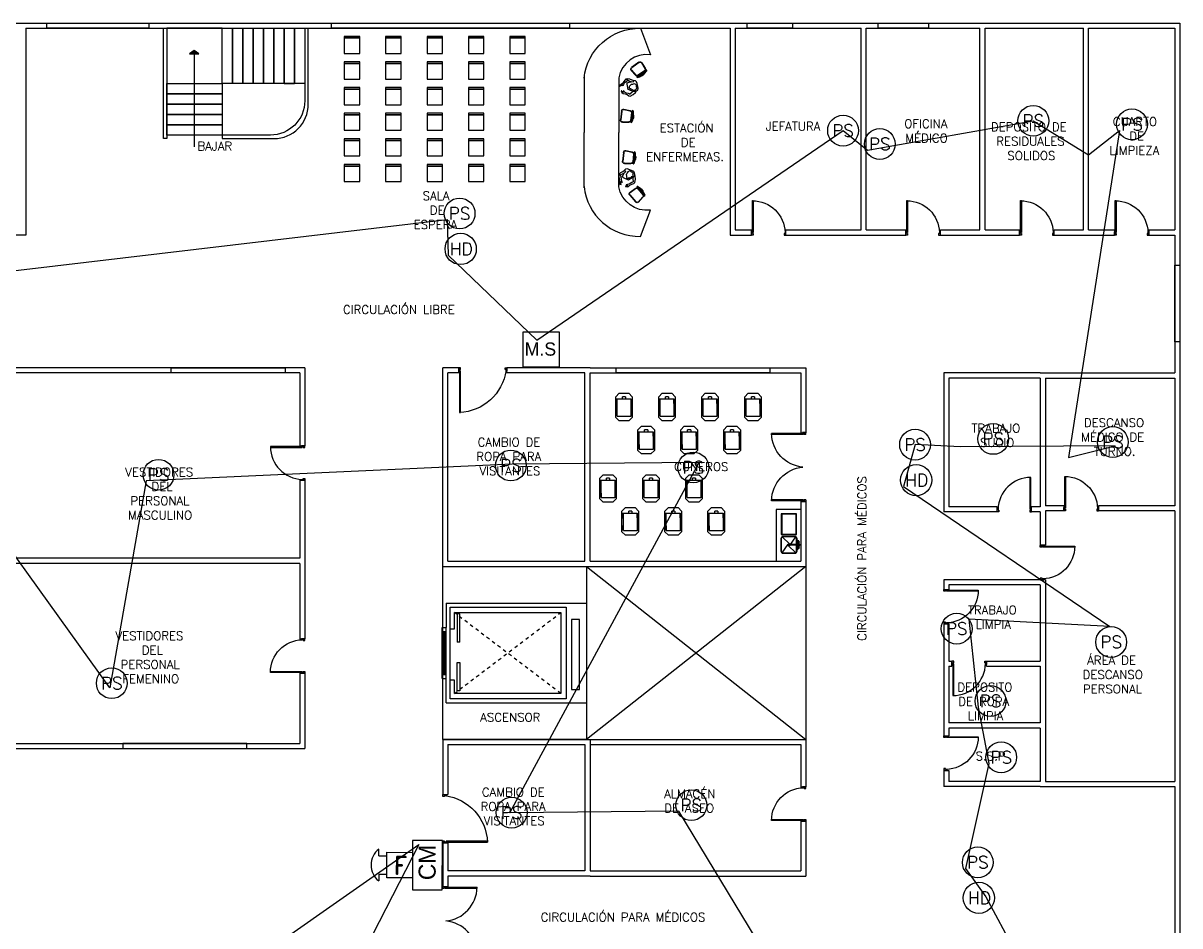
# Model space of a CAD drawing. Header units: metres. Extents: x -39 to 21688, y -24 to 9022.
# Drawn here: x 344.03 to 377.59, y 30.26 to 56.45 of the extents above; entities that cross this region are included whole.
import ezdxf
from ezdxf.enums import TextEntityAlignment as Align

# ---------------------------------------------------------------- set-up
doc = ezdxf.new("R2010")
doc.units = ezdxf.units.M
doc.header["$MEASUREMENT"] = 0
doc.linetypes.add('HIDDEN', pattern=[0.375, 0.25, -0.125])
for name, color, linetype in [('ALMACEN', 10, 'Continuous'), ('AN-TEXTO', 3, 'Continuous'), ('AR-ASCENSOR', 4, 'Continuous'), ('AR-ESCALERAS', 1, 'Continuous'), ('AR-MOBILIRIO', 1, 'Continuous'), ('AR-MUROS', 6, 'Continuous'), ('AR-PUERTAS', 2, 'Continuous'), ('AR-VENTANAS', 2, 'Continuous'), ('MOBILIARIO', 42, 'Continuous')]:
    doc.layers.add(name, color=color, linetype=linetype)
doc.styles.add('ELEC', font='comic.ttf', dxfattribs={"height": 50})
doc.styles.add('REGULAR-2.5', font='romans.shx', dxfattribs={"height": 2.5})
doc.styles.add('ROMAND', font='romand', dxfattribs={"height": 0.5})
doc.styles.add('ROMANS', font='romans.shx', dxfattribs={"width": 0.75})

# ---------------------------------------------------------------- blocks, each defined once
blk = doc.blocks.new('AR-ESCALERAS 1 PISO')
at = {"layer": 'AR-ESCALERAS'}
blk.add_lwpolyline([(-2.25, 0.8), (-3.85, 0.8), (-3.85, -0.8), (-2.25, -0.8), (-2.25, 0.8)], dxfattribs=at)
for points in [[(-2.25, 0.8), (-1.95, 0.8), (-1.95, -0.8), (-2.25, -0.8)], [(-1.95, 0.8), (-1.65, 0.8), (-1.65, -0.8), (-1.95, -0.8)], [(-1.65, 0.8), (-1.35, 0.8), (-1.35, -0.8), (-1.65, -0.8)], [(-1.35, 0.8), (-1.05, 0.8), (-1.05, -0.8), (-1.35, -0.8)], [(-1.05, 0.8), (-0.75, 0.8), (-0.75, -0.8), (-1.05, -0.8)], [(-0.75, 0.8), (-0.45, 0.8), (-0.45, -0.8), (-0.75, -0.8)], [(-0.45, 0.8), (-0.15, 0.8), (-0.15, -0.8), (-0.45, -0.8)], [(-0.15, 0.8), (0.15, 0.8), (0.15, -0.8), (-0.15, -0.8)], [(-2.25, -0.8), (-2.25, -1.1), (-3.85, -1.1), (-3.85, -0.8)], [(-0.15, -0.8), (-0.45, -0.8), (-0.45, -0.8), (-0.15, -0.8)], [(-2.25, -1.1), (-2.25, -1.4), (-3.85, -1.4), (-3.85, -1.1)], [(-2.25, -1.4), (-2.25, -1.7), (-3.85, -1.7), (-3.85, -1.4)], [(-2.25, -1.7), (-2.25, -2), (-3.85, -2), (-3.85, -1.7)], [(-2.25, -2), (-2.25, -2.3), (-3.85, -2.3), (-3.85, -2)]]:
    blk.add_lwpolyline(points, close=True, dxfattribs=at)
blk = doc.blocks.new('AR-ASCENSOR 1')
at = {"layer": 'AR-ASCENSOR'}
for p, q in [((8.5, 3.7), (-1.9, 3.7)), ((8.5, 3.7), (8.5, 1.9)), ((-0.8, 2.7), (-1.4, 2.7)), ((-1.4, 2.7), (-1.4, -2.5)), ((-0.8, -2.5), (-0.8, 2.7)), ((-0.4, -3.4), (-0.4, 3.4)), ((-0.4, 3.4), (8.2, 3.4)), ((0, 3), (7.9, 3)), ((0, -3), (0, 3)), ((7.5, 0.7), (7.5, 2.8)), ((7.5, 2.8), (7.7, 2.8)), ((7.7, 2.8), (7.7, 0.7)), ((7.9, 3), (7.9, 2)), ((8.2, 3.4), (8.2, -3.4)), ((7.9, 2), (8.2, 2)), ((8.8, 1.9), (8.5, 1.9)), ((8.5, 1.9), (8.5, -1.9)), ((8.8, 1.9), (8.8, -1.9)), ((8.8, 1.6), (8.5, 1.6)), ((8.6, 1.6), (8.6, -1.6)), ((8.7, 1.6), (8.7, -1.6)), ((7.7, 0.7), (7.5, 0.7)), ((7.5, -0.8), (7.5, -2.9)), ((7.5, -0.8), (7.7, -0.8)), ((7.7, -2.9), (7.7, -0.8)), ((8.8, -1.6), (8.5, -1.6)), ((-1.4, -2.5), (-0.8, -2.5)), ((8.2, -1.8), (7.9, -1.8)), ((7.9, -1.8), (7.9, -3)), ((8.8, -1.9), (8.5, -1.9)), ((8.5, -3.7), (8.5, -1.9)), ((8.2, -3.4), (-0.4, -3.4)), ((7.9, -3), (0, -3)), ((7.5, -2.9), (7.7, -2.9)), ((8.5, -3.7), (-1.9, -3.7))]:
    blk.add_line(p, q, dxfattribs=at)
blk.add_lwpolyline([(-1.9, -3.7), (-1.9, 3.7)], dxfattribs=at)
at = {"layer": 'AR-ASCENSOR', "linetype": 'HIDDEN'}
for points in [[(0, 3), (7.9, -3)], [(7.9, 3), (0, -3)]]:
    blk.add_lwpolyline(points, dxfattribs=at)
blk = doc.blocks.new('AR-ESTACION DE ENFERMERAS')
at = {"layer": 'AR-MOBILIRIO'}
for p, q in [((-1.792, 3.363), (-1.792, 1.567)), ((-0.584, 2.259), (-0.616, 1.969)), ((-0.575, 2.257), (-0.606, 1.968)), ((-0.508, 2.307), (-0.304, 2.266)), ((-0.506, 2.317), (-0.302, 2.276)), ((-0.551, 1.905), (-0.343, 1.905)), ((-0.551, 1.895), (-0.343, 1.895)), ((-0.258, 2.205), (-0.286, 1.956)), ((-0.248, 2.203), (-0.276, 1.955)), ((-0.234, 2.041), (-0.266, 2.044)), ((-0.235, 2.036), (-0.266, 2.039)), ((-0.253, 2.118), (-0.262, 2.039)), ((-0.229, 2.075), (-0.262, 2.079)), ((-0.226, 2.115), (-0.258, 2.119)), ((-0.226, 2.11), (-0.258, 2.114)), ((-0.248, 2.118), (-0.257, 2.038)), ((-0.243, 2.117), (-0.252, 2.038)), ((-0.238, 2.117), (-0.247, 2.037)), ((-0.233, 2.116), (-0.242, 2.037)), ((-0.228, 2.116), (-0.237, 2.036)), ((-1.792, -0.23), (-1.792, 1.566)), ((-0.517, 0.919), (-0.549, 0.63)), ((-0.507, 0.918), (-0.539, 0.629)), ((-0.44, 0.968), (-0.236, 0.927)), ((-0.438, 0.977), (-0.235, 0.937)), ((-0.191, 0.865), (-0.218, 0.616)), ((-0.181, 0.864), (-0.208, 0.615)), ((-0.185, 0.779), (-0.194, 0.7)), ((-0.158, 0.771), (-0.191, 0.775)), ((-0.158, 0.776), (-0.19, 0.78)), ((-0.18, 0.779), (-0.189, 0.699)), ((-0.175, 0.778), (-0.184, 0.698)), ((-0.17, 0.777), (-0.179, 0.698)), ((-0.165, 0.777), (-0.174, 0.697)), ((-0.16, 0.776), (-0.169, 0.697)), ((-0.483, 0.566), (-0.275, 0.566)), ((-0.483, 0.556), (-0.275, 0.556)), ((-0.167, 0.697), (-0.199, 0.7)), ((-0.166, 0.702), (-0.198, 0.705)), ((-0.161, 0.736), (-0.194, 0.74)), ((-0.307, -0.367), (-0.138, -0.245)), ((-0.301, -0.375), (-0.132, -0.254)), ((-0.056, -0.262), (0.108, -0.451)), ((-0.048, -0.255), (0.115, -0.445)), ((0.032, -0.299), (0.007, -0.32)), ((0.035, -0.302), (0.011, -0.323)), ((0.011, -0.316), (0.063, -0.377)), ((0.015, -0.313), (0.067, -0.374)), ((0.019, -0.31), (0.071, -0.37)), ((0.022, -0.307), (0.075, -0.367)), ((0.026, -0.303), (0.078, -0.364)), ((0.03, -0.3), (0.082, -0.361)), ((0.059, -0.328), (0.034, -0.35)), ((0.081, -0.355), (0.056, -0.376)), ((0.084, -0.359), (0.06, -0.38)), ((-0.317, -0.464), (-0.126, -0.684)), ((-0.31, -0.458), (-0.119, -0.678)), ((-0.035, -0.68), (0.106, -0.527)), ((-0.028, -0.687), (0.113, -0.534))]:
    blk.add_line(p, q, dxfattribs=at)
at = {"layer": 'AR-MOBILIRIO', "linetype": 'ByBlock'}
for p, q in [((-0.453, 0.374), (-0.499, 0.332)), ((-0.39, 0.387), (-0.453, 0.374)), ((-0.34, 0.369), (-0.39, 0.387)), ((-0.672, 0.172), (-0.662, 0.218)), ((-0.652, 0.09), (-0.672, 0.172)), ((-0.662, 0.218), (-0.609, 0.269)), ((-0.632, 0.021), (-0.652, 0.09)), ((-0.642, 0.191), (-0.61, 0.17)), ((-0.637, -0.018), (-0.632, 0.021)), ((-0.612, 0.191), (-0.63, 0.185)), ((-0.559, 0.213), (-0.612, 0.191)), ((-0.61, 0.17), (-0.602, 0.118)), ((-0.609, 0.269), (-0.539, 0.304)), ((-0.602, 0.118), (-0.598, 0.08)), ((-0.598, 0.08), (-0.597, 0.04)), ((-0.597, 0.04), (-0.581, -0.004)), ((-0.494, 0.247), (-0.559, 0.213)), ((-0.546, 0.126), (-0.532, 0.191)), ((-0.515, 0.095), (-0.546, 0.126)), ((-0.539, 0.304), (-0.499, 0.332)), ((-0.532, 0.191), (-0.499, 0.25)), ((-0.361, 0.023), (-0.515, 0.095)), ((-0.499, 0.332), (-0.467, 0.322)), ((-0.454, 0.293), (-0.494, 0.247)), ((-0.467, 0.322), (-0.454, 0.293)), ((-0.405, 0.23), (-0.431, 0.203)), ((-0.431, 0.203), (-0.422, 0.15)), ((-0.422, 0.15), (-0.424, 0.105)), ((-0.424, 0.105), (-0.393, 0.085)), ((-0.399, 0.259), (-0.405, 0.23)), ((-0.378, 0.293), (-0.399, 0.259)), ((-0.393, 0.085), (-0.372, 0.064)), ((-0.336, 0.314), (-0.378, 0.293)), ((-0.315, 0.048), (-0.361, 0.023)), ((-0.345, 0.093), (-0.332, 0.111)), ((-0.342, 0.066), (-0.345, 0.093)), ((-0.261, 0.333), (-0.34, 0.369)), ((-0.308, 0.319), (-0.336, 0.314)), ((-0.332, 0.111), (-0.305, 0.09)), ((-0.218, 0.103), (-0.315, 0.048)), ((-0.279, 0.296), (-0.308, 0.319)), ((-0.305, 0.09), (-0.279, 0.108)), ((-0.259, 0.282), (-0.279, 0.296)), ((-0.279, 0.108), (-0.274, 0.131)), ((-0.274, 0.131), (-0.246, 0.132)), ((-0.186, 0.298), (-0.261, 0.333)), ((-0.232, 0.285), (-0.259, 0.282)), ((-0.246, 0.132), (-0.245, 0.15)), ((-0.245, 0.15), (-0.215, 0.138)), ((-0.224, 0.256), (-0.232, 0.285)), ((-0.21, 0.253), (-0.224, 0.256)), ((-0.221, 0.189), (-0.204, 0.206)), ((-0.202, 0.173), (-0.221, 0.189)), ((-0.215, 0.138), (-0.202, 0.173)), ((-0.177, 0.16), (-0.215, 0.104)), ((-0.215, 0.104), (-0.212, 0.039)), ((-0.212, 0.039), (-0.204, -0.009)), ((-0.204, 0.206), (-0.21, 0.253)), ((-0.159, 0.255), (-0.186, 0.298)), ((-0.14, 0.157), (-0.177, 0.16)), ((-0.156, 0.209), (-0.159, 0.255)), ((-0.138, 0.158), (-0.156, 0.209)), ((-0.151, -0.059), (-0.134, 0.052)), ((-0.134, 0.052), (-0.14, 0.157)), ((-0.641, -0.082), (-0.637, -0.018)), ((-0.61, -0.141), (-0.641, -0.082)), ((-0.605, -0.034), (-0.614, -0.07)), ((-0.614, -0.07), (-0.609, -0.106)), ((-0.605, -0.119), (-0.61, -0.141)), ((-0.609, -0.106), (-0.605, -0.119)), ((-0.591, -0.033), (-0.605, -0.034)), ((-0.571, -0.055), (-0.591, -0.033)), ((-0.581, -0.004), (-0.565, -0.044)), ((-0.565, -0.044), (-0.571, -0.055)), ((-0.44, -0.172), (-0.457, -0.176)), ((-0.457, -0.176), (-0.457, -0.186)), ((-0.457, -0.186), (-0.403, -0.199)), ((-0.397, -0.174), (-0.44, -0.172)), ((-0.386, -0.119), (-0.427, -0.13)), ((-0.427, -0.13), (-0.426, -0.136)), ((-0.426, -0.136), (-0.387, -0.146)), ((-0.403, -0.199), (-0.354, -0.185)), ((-0.38, -0.153), (-0.397, -0.174)), ((-0.387, -0.146), (-0.38, -0.153)), ((-0.347, -0.113), (-0.386, -0.119)), ((-0.354, -0.185), (-0.308, -0.141)), ((-0.297, -0.089), (-0.347, -0.113)), ((-0.308, -0.141), (-0.247, -0.104)), ((-0.252, -0.053), (-0.297, -0.089)), ((-0.208, -0.033), (-0.252, -0.053)), ((-0.247, -0.104), (-0.185, -0.084)), ((-0.2, -0.03), (-0.208, -0.033)), ((-0.204, -0.009), (-0.2, -0.03)), ((-0.185, -0.084), (-0.151, -0.059))]:
    blk.add_line(p, q, dxfattribs=at)
at = {"layer": 'AR-MOBILIRIO'}
for points in [[(-1.792, 3.317, -0.388962), (0.028, 4.934), (0.354, 4.08, 0.39649), (-0.672, 3.332), (-0.671, 1.567)], [(-1.792, -0.184, 0.388962), (0.028, -1.801), (0.354, -0.947, -0.39649), (-0.672, -0.199), (-0.671, 1.566)]]:
    blk.add_lwpolyline(points, format="xyb", dxfattribs=at)
at = {"layer": 'AR-MOBILIRIO', "linetype": 'ByBlock'}
for points in [[(-0.626, 3.064), (-0.648, 3.054), (-0.619, 3.115), (-0.566, 3.15), (-0.531, 3.17), (-0.488, 3.228), (-0.436, 3.294), (-0.393, 3.313), (-0.32, 3.302), (-0.25, 3.267), (-0.204, 3.253), (-0.142, 3.242)], [(-0.204, 3.253), (-0.192, 3.221), (-0.208, 3.193), (-0.268, 3.197), (-0.335, 3.228), (-0.385, 3.257), (-0.4, 3.268), (-0.402, 3.281), (-0.399, 3.243), (-0.436, 3.205), (-0.464, 3.179), (-0.496, 3.154), (-0.521, 3.115), (-0.543, 3.078), (-0.556, 3.076), (-0.55, 3.105), (-0.559, 3.115), (-0.593, 3.101), (-0.619, 3.075), (-0.626, 3.064)], [(-0.216, 2.89), (-0.318, 2.934), (-0.366, 2.956), (-0.401, 3.122), (-0.396, 3.165), (-0.336, 3.194), (-0.269, 3.202)], [(-0.32, 2.966), (-0.301, 2.985), (-0.278, 2.986), (-0.279, 2.951), (-0.248, 2.942), (-0.227, 2.951), (-0.21, 2.93), (-0.194, 2.94), (-0.187, 2.909), (-0.15, 2.92), (-0.149, 2.945), (-0.126, 2.942), (-0.092, 2.975), (-0.098, 2.987), (-0.079, 3.012), (-0.098, 3.031), (-0.099, 3.056), (-0.098, 3.093), (-0.119, 3.112), (-0.162, 3.133), (-0.201, 3.129), (-0.228, 3.116), (-0.265, 3.121), (-0.302, 3.081), (-0.339, 3.055), (-0.336, 3.019), (-0.34, 2.99)], [(-0.124, 2.86), (-0.094, 2.906), (-0.059, 2.935), (-0.041, 2.983), (-0.058, 3.064), (-0.078, 3.148), (-0.094, 3.199), (-0.142, 3.242)], [(-0.582, 2.911), (-0.591, 2.906), (-0.568, 2.855), (-0.527, 2.824), (-0.464, 2.815), (-0.398, 2.789), (-0.345, 2.751), (-0.304, 2.739), (-0.205, 2.793), (-0.126, 2.861), (-0.145, 2.892), (-0.214, 2.889)], [(-0.214, 2.889), (-0.263, 2.847), (-0.297, 2.812), (-0.311, 2.796), (-0.318, 2.8), (-0.36, 2.823), (-0.417, 2.837), (-0.466, 2.862), (-0.494, 2.89), (-0.527, 2.916), (-0.532, 2.911), (-0.516, 2.874), (-0.518, 2.864), (-0.545, 2.865), (-0.569, 2.9), (-0.582, 2.911)]]:
    blk.add_lwpolyline(points, dxfattribs=at)
at = {"layer": 'AR-MOBILIRIO'}
for centre, radius, start, end in [((-0.871, 2.148), 0.646, 336.7176, 10.5405), ((-0.206, 2.055), 0.0305, 272.5051, 304.8395), ((-0.202, 2.089), 0.0305, 42.2784, 74.6625), ((-0.804, 0.809), 0.646, 336.7176, 10.5405), ((-0.134, 0.75), 0.0305, 42.2784, 74.6625), ((-0.138, 0.716), 0.0305, 272.5051, 304.8395), ((-0.431, -0.75), 0.646, 23.8876, 57.7104), ((0.067, -0.299), 0.0305, 89.4483, 121.8325), ((0.089, -0.325), 0.0305, 319.675, 352.0095)]:
    blk.add_arc(centre, radius, start, end, dxfattribs=at)
at = {"layer": 'AR-MOBILIRIO', "extrusion": (0, 0, -1)}
for centre, major_axis, start_param, end_param in [((-0.518, 2.251), (0.0369, 0.0554), 4.232936, 5.879449), ((-0.518, 2.251), (0.0313, 0.0471), 4.232936, 5.879449), ((-0.314, 2.211), (0.0313, 0.0471), 5.879449, 7.375986), ((-0.314, 2.211), (0.0369, 0.0554), 5.879449, 7.375986), ((-0.55, 1.962), (0.0369, 0.0554), 2.568445, 4.232936), ((-0.55, 1.962), (0.0313, 0.0471), 2.568445, 4.232936), ((-0.342, 1.962), (0.0313, 0.0471), 1.092801, 2.568445), ((-0.342, 1.962), (0.0369, 0.0554), 1.092801, 2.568445), ((-0.451, 0.912), (0.0369, 0.0554), 4.232936, 5.879449), ((-0.451, 0.912), (0.0313, 0.0471), 4.232936, 5.879449), ((-0.247, 0.871), (0.0313, 0.0471), 5.879449, 7.375986), ((-0.247, 0.871), (0.0369, 0.0554), 5.879449, 7.375986), ((-0.482, 0.623), (0.0369, 0.0554), 2.568445, 4.232936), ((-0.482, 0.623), (0.0313, 0.0471), 2.568445, 4.232936), ((-0.274, 0.622), (0.0313, 0.0471), 1.092801, 2.568445), ((-0.274, 0.622), (0.0369, 0.0554), 1.092801, 2.568445), ((-0.267, -0.421), (-0.0156, 0.0647), 4.232936, 5.879449), ((-0.099, -0.299), (-0.0156, 0.0647), 5.879449, 7.375986), ((-0.099, -0.299), (-0.0132, 0.055), 5.879449, 7.375986), ((-0.267, -0.421), (-0.0132, 0.055), 4.232936, 5.879449), ((-0.076, -0.641), (-0.0156, 0.0647), 2.568445, 4.232936), ((-0.076, -0.641), (-0.0132, 0.055), 2.568445, 4.232936), ((0.065, -0.488), (-0.0132, 0.055), 1.092801, 2.568445), ((0.065, -0.488), (-0.0156, 0.0647), 1.092801, 2.568445)]:
    blk.add_ellipse(centre, major_axis=major_axis, ratio=1, start_param=start_param, end_param=end_param, dxfattribs=at)
at = {"layer": 'AR-MOBILIRIO'}
for centre, major_axis, start_param, end_param in [((-0.244, 2.078), (0.022, 0.194), 2.867658, 6.556557), ((-0.269, 2.081), (0.022, 0.194), 3.414965, 6.009251), ((-0.176, 0.739), (0.022, 0.194), 2.867658, 6.556557), ((-0.202, 0.741), (0.022, 0.194), 3.414965, 6.009251), ((0.047, -0.338), (-0.128, 0.148), 2.867658, 6.556557), ((0.027, -0.354), (-0.128, 0.148), 3.414965, 6.009251)]:
    blk.add_ellipse(centre, major_axis=major_axis, ratio=0.239226, start_param=start_param, end_param=end_param, dxfattribs=at)
for points in [[(-0.188, 2.03), (-0.185, 2.049), (-0.183, 2.068), (-0.18, 2.095), (-0.18, 2.102), (-0.179, 2.11)], [(-0.121, 0.691), (-0.118, 0.71), (-0.115, 0.729), (-0.113, 0.755), (-0.112, 0.763), (-0.112, 0.771)], [(0.119, -0.329), (0.108, -0.314), (0.095, -0.299), (0.078, -0.28), (0.072, -0.274), (0.067, -0.268)]]:
    blk.add_open_spline(points, degree=3, knots=[4.503628, 4.503628, 4.503628, 4.503628, 4.7924379, 4.7924379, 4.9095358, 4.9095358, 4.9095358, 4.9095358], dxfattribs=at)
at = {"layer": 'MOBILIARIO', "linetype": 'ByBlock'}
blk.add_line((-0.63, 0.185), (-0.642, 0.191), dxfattribs=at)
blk = doc.blocks.new('AR-ESTACION DE ENFERMERAS 1')
at = {"layer": 'AR-MOBILIRIO'}
for p, q in [((0.413, 4.588), (0.176, 4.418)), ((0.419, 4.58), (0.182, 4.41)), ((0.5, 4.563), (0.606, 4.384)), ((0.508, 4.568), (0.614, 4.389)), ((0.165, 4.32), (0.304, 4.165)), ((0.172, 4.327), (0.311, 4.172)), ((0.59, 4.309), (0.387, 4.163)), ((0.596, 4.301), (0.393, 4.155)), ((0.481, 4.179), (0.462, 4.205)), ((0.53, 4.247), (0.465, 4.201)), ((0.485, 4.181), (0.466, 4.208)), ((0.533, 4.243), (0.468, 4.197)), ((0.536, 4.239), (0.471, 4.193)), ((0.539, 4.235), (0.474, 4.189)), ((0.542, 4.231), (0.477, 4.185)), ((0.545, 4.227), (0.479, 4.18)), ((0.514, 4.201), (0.494, 4.228)), ((0.542, 4.222), (0.523, 4.248)), ((0.546, 4.225), (0.527, 4.251))]:
    blk.add_line(p, q, dxfattribs=at)
for centre, radius, start, end in [((0.139, 4.727), 0.646, 288.6156, 322.4385), ((0.514, 4.17), 0.0305, 224.4031, 256.7375), ((0.542, 4.19), 0.0305, 354.1764, 26.5605)]:
    blk.add_arc(centre, radius, start, end, dxfattribs=at)
at = {"layer": 'AR-MOBILIRIO', "extrusion": (0, 0, -1)}
for centre, major_axis, start_param, end_param in [((0.452, 4.534), (0.0659, 0.0096), 4.232936, 5.879449), ((0.452, 4.534), (0.056, 0.0081), 4.232936, 5.879449), ((0.215, 4.364), (0.0659, 0.0096), 2.568445, 4.232936), ((0.215, 4.364), (0.056, 0.0081), 2.568445, 4.232936), ((0.354, 4.209), (0.0659, 0.0096), 1.092801, 2.568445), ((0.354, 4.209), (0.056, 0.0081), 1.092801, 2.568445), ((0.557, 4.355), (0.056, 0.0081), 5.879449, 7.375986), ((0.557, 4.355), (0.0659, 0.0096), 5.879449, 7.375986)]:
    blk.add_ellipse(centre, major_axis=major_axis, ratio=1, start_param=start_param, end_param=end_param, dxfattribs=at)
at = {"layer": 'AR-MOBILIRIO'}
for centre, start_param, end_param in [((0.506, 4.214), 2.867658, 6.556557), ((0.491, 4.234), 3.414965, 6.009251)]:
    blk.add_ellipse(centre, major_axis=(0.159, 0.113), ratio=0.239226, start_param=start_param, end_param=end_param, dxfattribs=at)
blk.add_open_spline([(0.507, 4.141), (0.523, 4.151), (0.539, 4.162), (0.561, 4.178), (0.567, 4.182), (0.573, 4.187)], degree=3, knots=[4.503628, 4.503628, 4.503628, 4.503628, 4.7924379, 4.7924379, 4.9095358, 4.9095358, 4.9095358, 4.9095358], dxfattribs=at)
at = {"layer": 'AR-MOBILIRIO', "color": 1}
blk.add_blockref('AR-ESTACION DE ENFERMERAS', (0.431, 0.75), dxfattribs=at)
blk = doc.blocks.new('silla')
for points in [[(-0.225, -0.023), (0.225, -0.023), (0.225, 0.023), (-0.225, 0.023)], [(-0.225, -0.473), (0.225, -0.473), (0.225, -0.023), (-0.225, -0.023)]]:
    blk.add_lwpolyline(points, close=True)
blk = doc.blocks.new('*U118')
at = {"layer": 'AR-MOBILIRIO'}
blk.add_blockref('silla', (0, 0.225), dxfattribs=at)
blk = doc.blocks.new('*U111')
at = {"layer": 'AR-MUROS', "color": 0, "linetype": 'ByBlock', "lineweight": -2}
for p in [(0, 3.717), (1.2, 3.717), (2.4, 3.717), (3.6, 3.717), (4.8, 3.717), (0, 2.974), (1.2, 2.974), (2.4, 2.974), (3.6, 2.974), (4.8, 2.974), (0, 2.23), (1.2, 2.23), (2.4, 2.23), (3.6, 2.23), (4.8, 2.23), (0, 1.487), (1.2, 1.487), (2.4, 1.487), (3.6, 1.487), (4.8, 1.487), (0, 0.743), (1.2, 0.743), (2.4, 0.743), (3.6, 0.743), (4.8, 0.743), (0, 0), (1.2, 0), (2.4, 0), (3.6, 0), (4.8, 0)]:
    blk.add_blockref('*U118', p, dxfattribs=at)
blk = doc.blocks.new('AR-PUERTA 1')
at = {"layer": 'AR-PUERTAS', "linetype": 'Continuous'}
for points in [[(0.954, 0.033), (0.954, 0.958), (0.929, 0.958), (0.929, 0.033)], [(0.004, 0.058), (0.004, 0.008), (0.029, 0.008), (0.029, -0.042), (-0.021, -0.042), (-0.021, 0.058)], [(0.929, 0.008), (0.929, -0.042), (0.979, -0.042), (0.979, 0.058), (0.954, 0.058), (0.954, 0.008)]]:
    blk.add_lwpolyline(points, close=True, dxfattribs=at)
blk.add_arc((0.954, 0.008), 0.949, 89.9989, 178.4932, dxfattribs=at)
blk = doc.blocks.new('111111')
at = {"layer": 'AR-PUERTAS', "linetype": 'Continuous'}
for p, q in [((254.317, 121.561), (254.317, 122.51)), ((254.342, 121.586), (254.342, 122.51)), ((256.267, 122.51), (256.242, 122.51)), ((256.242, 121.586), (256.242, 122.51)), ((256.267, 121.561), (256.267, 122.51)), ((254.292, 121.511), (254.292, 121.611)), ((254.317, 121.611), (254.292, 121.611)), ((254.342, 121.511), (254.292, 121.511)), ((254.342, 121.586), (254.317, 121.586)), ((254.342, 121.561), (254.317, 121.561)), ((254.342, 121.511), (254.342, 121.561)), ((256.242, 121.586), (256.267, 121.586)), ((256.242, 121.511), (256.242, 121.561)), ((256.242, 121.561), (256.267, 121.561)), ((256.242, 121.511), (256.292, 121.511)), ((256.267, 121.611), (256.292, 121.611)), ((256.292, 121.511), (256.292, 121.611))]:
    blk.add_line(p, q, dxfattribs=at)
for centre, start, end in [((254.297, 121.512), 5.0221, 88.847), ((256.287, 121.512), 91.153, 174.9779)]:
    blk.add_arc(centre, 0.999, start, end, dxfattribs=at)
blk = doc.blocks.new('AR-PUERTA 2')
at = {"layer": 'AR-PUERTAS', "linetype": 'Continuous'}
for points in [[(-1.354, -0.058), (-1.354, -0.008), (-1.329, -0.008), (-1.329, 0.042), (-1.379, 0.042), (-1.379, -0.058)], [(-0.029, -0.008), (-0.029, 0.042), (0.021, 0.042), (0.021, -0.058), (-0.004, -0.058), (-0.004, -0.008)], [(-0.004, -0.058), (-0.004, -1.258), (-0.029, -1.258), (-0.029, -0.058)]]:
    blk.add_lwpolyline(points, close=True, dxfattribs=at)
blk.add_arc((0.061, 0.169), 1.428, 188.1236, 267.3924, dxfattribs=at)
blk = doc.blocks.new('A$C50123A65')
at = {"layer": 'AR-MOBILIRIO', "linetype": 'Continuous'}
for p, q in [((0.1, 0.48), (0, 0.38)), ((0, 0.1), (0, 0.38)), ((0.1, 0.48), (0.7, 0.48)), ((0.136, 0.44), (0.136, 0.04)), ((0.136, 0.44), (0.64, 0.44)), ((0.136, 0.38), (0.136, 0.1)), ((0.148, 0.46), (0.268, 0.46)), ((0.148, 0.444), (0.148, 0.46)), ((0.268, 0.444), (0.148, 0.444)), ((0.268, 0.46), (0.268, 0.444)), ((0.628, 0.46), (0.508, 0.46)), ((0.508, 0.46), (0.508, 0.444)), ((0.508, 0.444), (0.628, 0.444)), ((0.628, 0.444), (0.628, 0.46)), ((0.64, 0.44), (0.64, 0.04)), ((0.8, 0.38), (0.7, 0.48)), ((0.8, 0.38), (0.8, 0.1)), ((0.1, 0), (0, 0.1)), ((0.64, 0.04), (0.136, 0.04)), ((0.268, 0.036), (0.148, 0.036)), ((0.148, 0.036), (0.148, 0.02)), ((0.148, 0.02), (0.268, 0.02)), ((0.268, 0.02), (0.268, 0.036)), ((0.508, 0.036), (0.628, 0.036)), ((0.508, 0.02), (0.508, 0.036)), ((0.628, 0.02), (0.508, 0.02)), ((0.628, 0.036), (0.628, 0.02)), ((0.64, 0.284), (0.696, 0.284)), ((0.696, 0.196), (0.64, 0.196)), ((0.696, 0.196), (0.696, 0.284)), ((0.8, 0.1), (0.7, 0)), ((0.7, 0), (0.1, 0))]:
    blk.add_line(p, q, dxfattribs=at)
blk = doc.blocks.new('A$C37713720')
at = {"layer": 'AR-MOBILIRIO'}
for p, q in [((0.243, 0.268), (0.027, 0.482)), ((0.243, 0.236), (0.421, 0.48)), ((0.484, 0.381), (0.484, 0.309)), ((0.491, 0.389), (0.494, 0.389)), ((0.494, 0.389), (0.494, 0.308)), ((0.025, 0.025), (0.203, 0.269)), ((0.419, 0.023), (0.203, 0.235)), ((0.521, 0.262), (0.281, 0.262)), ((0.521, 0.242), (0.281, 0.242)), ((0.484, 0.123), (0.484, 0.195)), ((0.491, 0.116), (0.494, 0.116)), ((0.494, 0.116), (0.494, 0.196))]:
    blk.add_line(p, q, dxfattribs=at)
for points in [[(0.446, 0.242), (0.446, 0.06, -0.414214), (0.386, 0), (0.06, 0, -0.414214), (0, 0.06), (0, 0.444, -0.414214), (0.06, 0.504), (0.386, 0.504, -0.414214), (0.446, 0.444), (0.446, 0.261)], [(0.436, 0.242), (0.436, 0.06, -0.414214), (0.386, 0.01), (0.06, 0.01, -0.414214), (0.01, 0.06), (0.01, 0.444, -0.414214), (0.06, 0.494), (0.386, 0.494, -0.414214), (0.436, 0.444), (0.436, 0.261)]]:
    blk.add_lwpolyline(points, format="xyb", dxfattribs=at)
for radius in [0.026, 0.021]:
    blk.add_circle((0.223, 0.252), radius, dxfattribs=at)
for centre, radius, start, end in [((0.491, 0.325), 0.0345, 101.2383, 84.7455), ((0.491, 0.325), 0.0167, 113.6664, 79.0987), ((0.491, 0.381), 0.00711, 90.0178, 180.0178), ((0.281, 0.252), 0.01, 90, 270), ((0.491, 0.18), 0.0345, 275.2545, 258.7617), ((0.491, 0.18), 0.0167, 280.9013, 246.3336), ((0.491, 0.123), 0.00711, 179.9822, 269.9822), ((0.521, 0.252), 0.02, 210, 150), ((0.521, 0.252), 0.01, 270, 90)]:
    blk.add_arc(centre, radius, start, end, dxfattribs=at)
blk = doc.blocks.new('PS SENSOR')
at = {"ltscale": 8}
blk.add_circle((0, 0), 20.4, dxfattribs=at)
at = {"ltscale": 8, "style": 'ROMANS'}
blk.add_text('PS', height=16.34, dxfattribs=at).set_placement((0, 0), align=Align.MIDDLE)
blk = doc.blocks.new('HD SENSOR')
at = {"ltscale": 8}
blk.add_circle((-0.7, 0), 20.7, dxfattribs=at)
at = {"ltscale": 8, "style": 'ROMANS'}
blk.add_text('HD', height=16.59, dxfattribs=at).set_placement((0, 0), align=Align.MIDDLE)
blk = doc.blocks.new('INT SIREN')
at = {"ltscale": 8}
for p, q in [((-24.72, 16.12), (-24.72, 21.09)), ((-18.73, 0), (-18.73, 18.73)), ((-18.73, 18.73), (0, 18.73)), ((0, 18.73), (0, 0)), ((-24.72, 16.12), (-18.73, 16.12)), ((-24.72, 2.67), (-24.72, -2.32)), ((-24.72, 2.67), (-18.73, 2.67)), ((0, 0), (-18.73, 0))]:
    blk.add_line(p, q, dxfattribs=at)
blk.add_ellipse((-15.42, 9.39), major_axis=(0, 14.95), ratio=1, start_param=0.671127, end_param=2.470465, dxfattribs=at)
at = {"ltscale": 8, "style": 'ROMAND', "text_generation_flag": 6}
blk.add_text('F', height=13.19, rotation=180, dxfattribs=at).set_placement((-13.79, 2.59))
blk = doc.blocks.new('CONTOL MODULE')
at = {"ltscale": 8}
blk.add_lwpolyline([(52.3, 31.7), (0, 31.7), (0, 0), (52.3, 0)], close=True, dxfattribs=at)
at = {"ltscale": 8, "insert": (10.3, 25.1), "char_height": 18, "width": 37.8, "attachment_point": 1}
blk.add_mtext('CM', dxfattribs=at)
blk = doc.blocks.new('MANUAL CALL POINT')
at = {"ltscale": 8}
for p, q in [((0, 18.71), (19.12, 18.71)), ((0, 0), (0, 18.71)), ((19.12, 18.71), (19.12, 0)), ((19.12, 0), (0, 0))]:
    blk.add_line(p, q, dxfattribs=at)
at = {"ltscale": 8, "style": 'ELEC'}
blk.add_text('M.S', height=7, dxfattribs=at).set_placement((0.8, 6.05))

msp = doc.modelspace()

# ---------------------------------------------------------------- hatches: boundary and pattern name
at = {"layer": 'AR-ESCALERAS'}
h = msp.add_hatch(color=1, dxfattribs=at)
h.dxf.hatch_style = 1
h.paths.add_polyline_path([(348.99001, 55.65025), (348.85618, 55.55582), (348.99001, 55.55582), (349.12384, 55.55582)])

# ---------------------------------------------------------------- linework, layer by layer
msp.add_lwpolyline([(349.12384, 55.55582), (348.99001, 55.65025), (348.85618, 55.55582), (348.99001, 55.55582)], close=True, dxfattribs=at)
msp.add_lwpolyline([(348.99001, 55.55582), (348.99001, 52.86049)], dxfattribs=at)
at = {"layer": 'AR-MOBILIRIO'}
for points in [[(366.02953, 41.60864), (366.4745, 41.60864), (366.4745, 42.20864), (366.02953, 42.20864)], [(366.03953, 41.61864), (366.4645, 41.61864), (366.4645, 42.19864), (366.03953, 42.19864)]]:
    msp.add_lwpolyline(points, close=True, dxfattribs=at)
at = {"layer": 'AR-MUROS'}
for p, q in [((283.65483, 56.44698), (377.59443, 56.44698)), ((374.94443, 50.44698), (375.69443, 50.44698)), ((376.69443, 50.44698), (377.44443, 50.44698)), ((344.1026, 50.29698), (342.51531, 50.29698)), ((374.94443, 50.29698), (375.69443, 50.29698)), ((376.69443, 50.29698), (377.44443, 50.29698)), ((352.2026, 46.44698), (339.40429, 46.44698)), ((356.66667, 46.44698), (356.2026, 46.44698)), ((360.47825, 46.44698), (358.06667, 46.44698)), ((352.0526, 46.29698), (343.82871, 46.29698)), ((356.66667, 46.29698), (356.3526, 46.29698)), ((360.32825, 46.29698), (358.06667, 46.29698)), ((360.47825, 40.8338), (360.47825, 46.29698)), ((356.2026, 40.6838), (360.47825, 40.6838)), ((352.0526, 38.58591), (352.2026, 38.58591)), ((352.0526, 37.58591), (352.2026, 37.58591)), ((356.2026, 35.66455), (356.2026, 34.06352)), ((356.3526, 35.51455), (356.3526, 34.06352)), ((356.2026, 32.66352), (356.2026, 31.69888)), ((356.3526, 32.66352), (356.3526, 31.84888)), ((360.32825, 31.84888), (356.3526, 31.84888)), ((360.47825, 31.69888), (356.3526, 31.69888)), ((356.2026, 31.39947), (356.3526, 31.39947))]:
    msp.add_line(p, q, dxfattribs=at)
for points in [[(377.59443, 56.44698), (377.59443, 16.81643), (377.59443, 0.00044), (289.65483, 0), (283.65483, 0), (283.65483, 12.40006), (283.80483, 12.40006), (283.80483, 11.5001)], [(344.1026, 56.29698), (364.54443, 56.29698)], [(344.1026, 56.29698), (345.67232, 56.29698)], [(344.1026, 56.29698), (344.1026, 50.29698)], [(345.82232, 56.29698), (364.54443, 56.29698)], [(348.2026, 56.29698), (348.2026, 53.09698), (348.1026, 53.09698), (348.1026, 56.29698)], [(364.54443, 56.29698), (364.54443, 50.86785), (364.54443, 50.29698)], [(364.69443, 56.29698), (368.34443, 56.29698)], [(364.69443, 56.29698), (368.34443, 56.29698)], [(364.69443, 56.29698), (364.69443, 50.86785), (364.69443, 50.44698)], [(368.34443, 50.44698), (368.34443, 56.29698)], [(368.49443, 56.29698), (371.79443, 56.29698)], [(368.49443, 50.44698), (368.49443, 56.29698)], [(370.64443, 50.44698), (371.79443, 50.44698), (371.79443, 56.29698)], [(371.94443, 56.29698), (374.79443, 56.29698)], [(371.94443, 50.44698), (371.94443, 56.29698)], [(373.94443, 50.44698), (374.79443, 50.44698), (374.79443, 56.29698)], [(374.94443, 56.29698), (377.44443, 56.29698), (377.44443, 50.44698)], [(374.94443, 50.44698), (374.94443, 56.29698)], [(364.69443, 50.44698), (365.16411, 50.44698)], [(365.16411, 50.29698), (365.16411, 50.44698)], [(366.16411, 50.44698), (368.34443, 50.44698)], [(366.16411, 50.29698), (366.16411, 50.44698)], [(368.49443, 50.44698), (369.64443, 50.44698)], [(369.64443, 50.29698), (369.64443, 50.44698)], [(370.64443, 50.29698), (370.64443, 50.44698)], [(371.94443, 50.44698), (372.94443, 50.44698)], [(372.94443, 50.29698), (372.94443, 50.44698)], [(373.94443, 50.29698), (373.94443, 50.44698)], [(375.69443, 50.44698), (375.69443, 50.29698)], [(376.69443, 50.44698), (376.69443, 50.29698)], [(364.54443, 50.29698), (365.16411, 50.29698)], [(366.16411, 50.29698), (368.34443, 50.29698)], [(368.34443, 50.29698), (369.64443, 50.29698)], [(370.64443, 50.29698), (371.94443, 50.29698)], [(371.94443, 50.29698), (372.94443, 50.29698)], [(373.94443, 50.29698), (374.94443, 50.29698)], [(377.44443, 50.29698), (377.44443, 46.29698)], [(377.44443, 50.29698), (377.44443, 46.29698)], [(352.2026, 46.44698), (352.2026, 44.18496)], [(356.2026, 40.6838), (356.2026, 46.44698)], [(356.66667, 46.29698), (356.66667, 46.44698)], [(358.06667, 46.29698), (358.06667, 46.44698)], [(360.47825, 46.44698), (366.74443, 46.44698)], [(366.74443, 46.44698), (366.74443, 44.56539)], [(352.0526, 46.29698), (352.0526, 44.18496)], [(356.3526, 40.8338), (356.3526, 46.29698)], [(356.3526, 40.8338), (360.32825, 40.8338), (360.32825, 46.29698)], [(360.47825, 46.29698), (366.59443, 46.29698)], [(366.59443, 46.29698), (366.59443, 44.56539)], [(373.54443, 46.29698), (370.74443, 46.29698), (370.74443, 42.26738)], [(373.54443, 46.14698), (370.89443, 46.14698), (370.89443, 42.41738)], [(373.54443, 46.29698), (377.44443, 46.29698)], [(373.54443, 46.14698), (373.54443, 42.41738)], [(373.69443, 46.14698), (373.69443, 42.44698)], [(373.69443, 46.14698), (377.44443, 46.14698)], [(377.44443, 46.14698), (377.44443, 42.44698)], [(377.44443, 46.14698), (377.44443, 42.44698)], [(366.59443, 44.56539), (366.74443, 44.56539)], [(352.0526, 44.18496), (352.2026, 44.18496)], [(352.0526, 43.18496), (352.0526, 40.92293)], [(352.0526, 43.18496), (352.2026, 43.18496)], [(352.2026, 43.18496), (352.2026, 38.58591)], [(366.59443, 42.33839), (365.88454, 42.33839), (365.88454, 40.8338)], [(366.59443, 42.56539), (366.59443, 40.8338)], [(366.59443, 42.56539), (366.74443, 42.56539)], [(366.74443, 42.56539), (366.74443, 34.29046)], [(372.29264, 42.41738), (370.89443, 42.41738)], [(372.29264, 42.26738), (372.29264, 42.41738)], [(373.54443, 42.41738), (373.29264, 42.41738)], [(373.29264, 42.26738), (373.29264, 42.41738)], [(374.23007, 42.44698), (373.69443, 42.44698)], [(374.23007, 42.29698), (373.69443, 42.29698)], [(373.69443, 42.29698), (373.69443, 41.29698)], [(374.23007, 42.44698), (374.23007, 42.29698)], [(377.44443, 42.44698), (375.23007, 42.44698)], [(375.23007, 42.44698), (375.23007, 42.29698)], [(377.44443, 42.29698), (375.23007, 42.29698)], [(377.44443, 42.29698), (377.44443, 34.44698)], [(377.44443, 42.29698), (377.44443, 34.44698)], [(372.29264, 42.26738), (370.74443, 42.26738)], [(373.54443, 42.26738), (373.29264, 42.26738)], [(373.54443, 42.26738), (373.54443, 41.29698)], [(373.69443, 41.29698), (373.54443, 41.29698)], [(352.0526, 40.92293), (343.82871, 40.92293)], [(352.0526, 40.77293), (343.82871, 40.77293)], [(352.0526, 40.77293), (352.0526, 38.58591)], [(360.37137, 40.6838), (366.74443, 40.6838)], [(360.37137, 40.6838), (366.74443, 35.66455)], [(366.74443, 40.6838), (360.37137, 35.66455)], [(360.47825, 40.8338), (366.59443, 40.8338)], [(370.74443, 40.29698), (370.74443, 40.01738)], [(373.54443, 40.29698), (370.74443, 40.29698)], [(373.69443, 40.29698), (373.54443, 40.29698)], [(373.69443, 40.29698), (373.69443, 34.44698), (377.44443, 34.44698)], [(370.74443, 40.01738), (370.89443, 40.01738)], [(370.89443, 40.14698), (370.89443, 40.01738)], [(373.54443, 40.14698), (370.89443, 40.14698)], [(373.54443, 40.14698), (373.54443, 37.93698)], [(370.74443, 39.01738), (370.74443, 35.76847)], [(370.74443, 39.01738), (370.89443, 39.01738)], [(370.89443, 39.01738), (370.89443, 37.93698)], [(370.89443, 37.93698), (370.98185, 37.93698)], [(370.98185, 37.78698), (370.98185, 37.93698)], [(371.98185, 37.93698), (373.54443, 37.93698)], [(371.98185, 37.78698), (371.98185, 37.93698)], [(370.89443, 37.78698), (370.89443, 36.14698)], [(370.89443, 37.78698), (370.98185, 37.78698)], [(371.98185, 37.78698), (373.54443, 37.78698)], [(373.54443, 37.78698), (373.54443, 36.14698)], [(352.0526, 37.58591), (352.0526, 35.54888)], [(352.2026, 37.58591), (352.2026, 35.39888)], [(373.54443, 36.14698), (370.89443, 36.14698)], [(370.89443, 35.99698), (370.89443, 35.76847)], [(373.54443, 35.99698), (370.89443, 35.99698)], [(373.54443, 35.99698), (373.54443, 34.44698)], [(356.2026, 35.66455), (360.47825, 35.66455), (360.47825, 31.84888)], [(360.47825, 35.66455), (366.74443, 35.66455)], [(370.74443, 35.76847), (370.89443, 35.76847)], [(333.57983, 35.39888), (352.2026, 35.39888)], [(343.82871, 35.54888), (352.0526, 35.54888)], [(356.3526, 35.51455), (360.32825, 35.51455), (360.32825, 31.84888)], [(360.47825, 35.51455), (366.59443, 35.51455)], [(366.59443, 35.51455), (366.59443, 34.29046)], [(370.74443, 34.76847), (370.74443, 34.29698)], [(370.74443, 34.76847), (370.89443, 34.76847)], [(370.89443, 34.76847), (370.89443, 34.44698)], [(366.59443, 34.29046), (366.74443, 34.29046)], [(373.54443, 34.29698), (370.74443, 34.29698)], [(373.54443, 34.44698), (370.89443, 34.44698)], [(373.54443, 34.29698), (377.44443, 34.29698)], [(377.44443, 34.29698), (377.44443, 29.10006)], [(377.44443, 34.29698), (377.44443, 29.10006)], [(356.2026, 34.06352), (356.3526, 34.06352)], [(366.59443, 33.29046), (366.59443, 31.84888)], [(366.59443, 33.29046), (366.74443, 33.29046)], [(366.74443, 33.29046), (366.74443, 31.69888)], [(356.2026, 32.66352), (356.3526, 32.66352)], [(356.2026, 31.69888), (356.2026, 31.39947)], [(356.3526, 31.69888), (356.3526, 31.39947)], [(360.47825, 31.84888), (366.59443, 31.84888)], [(360.47825, 31.69888), (366.74443, 31.69888)]]:
    msp.add_lwpolyline(points, dxfattribs=at)
msp.add_lwpolyline([(352.2026, 56.29698), (352.2026, 54.19698, -0.41421356), (351.2026, 53.19698), (349.8026, 53.19698), (349.8026, 53.09698), (351.3026, 53.09698, 0.41421356), (352.3026, 54.09698), (352.3026, 56.29698)], format="xyb", dxfattribs=at)
msp.add_lwpolyline([(356.2026, 40.6838), (360.37137, 40.6838), (360.37137, 35.66455), (356.2026, 35.66455)], close=True, dxfattribs=at)
at = {"layer": 'AR-VENTANAS'}
for points in [[(344.7199, 56.44698), (347.67913, 56.44698), (347.67913, 56.29698), (344.7199, 56.29698)], [(352.97585, 56.44698), (359.88002, 56.44698), (359.88002, 56.29698), (352.97585, 56.29698)], [(365.03574, 56.44698), (366.35414, 56.44698), (366.35414, 56.29698), (365.03574, 56.29698)], [(368.84376, 56.44698), (370.29557, 56.44698), (370.29557, 56.29698), (368.84376, 56.29698)], [(377.59443, 47.1976), (377.44443, 47.1976), (377.44443, 49.42354), (377.59443, 49.42354)], [(348.32695, 46.44698), (351.63411, 46.44698), (351.63411, 46.29698), (348.32695, 46.29698)], [(361.2343, 46.44698), (365.69323, 46.44698), (365.69323, 46.29698), (361.2343, 46.29698)], [(350.5211, 35.54888), (346.92304, 35.54888), (346.92304, 35.39888), (350.5211, 35.39888)]]:
    msp.add_lwpolyline(points, close=True, dxfattribs=at)
for points in [[(341.75621, 49.03188), (356.33529, 50.74581), (356.35976, 49.71353), (358.93146, 47.25214), (367.82139, 53.32933), (368.52857, 52.76001), (373.34134, 53.6141), (374.94443, 52.63086), (374.94443, 52.63086), (375.84623, 53.33306), (374.3635, 43.84956), (375.71548, 44.18629), (371.22235, 44.15197), (369.91072, 44.21871), (369.57727, 43.00747), (375.56356, 38.93752), (371.47268, 39.15186), (371.74121, 36.59973), (372.05188, 34.96872), (371.3727, 31.91982), (371.96651, 31.0963), (374.76422, 25.87542)], [(369.78814, 22.47425), (363.05954, 33.58008), (358.14693, 33.53911), (363.64532, 43.70298), (358.2217, 43.6476), (347.59907, 43.16437), (346.54857, 37.16548), (341.49763, 44.18442)], [(350.01478, 14.52141), (348.05649, 18.00775), (348.03217, 21.46763), (347.75624, 24.91259), (351.41245, 29.74487), (355.50656, 32.62106), (351.67554, 25.15006), (355.63776, 25.15006), (354.0028, 21.09431), (354.44204, 18.314), (353.14161, 17.97543), (355.57396, 18.0839), (357.09976, 18.24162), (360.6224, 19.96816), (359.17554, 25.15006), (363.54735, 25.47667), (365.53274, 19.86692), (363.6601, 15.46091)]]:
    msp.add_lwpolyline(points, dxfattribs=at)

# ---------------------------------------------------------------- block references
at = {"xscale": -1, "rotation": 90}
msp.add_blockref('111111', (488.25554, 298.85759), dxfattribs=at)
at = {"rotation": 270}
msp.add_blockref('111111', (234.69149, 285.69167), dxfattribs=at)
at = {"layer": 'ALMACEN', "xscale": 0.3908357570370868, "yscale": 0.3908357570370868, "zscale": 0.3908357570370868, "rotation": 180}
msp.add_blockref('AR-ASCENSOR 1', (359.62878, 38.17146), dxfattribs=at)
at = {"layer": 'AR-MOBILIRIO', "xscale": 0.8967368062776356, "yscale": 0.8967368062776356, "zscale": 0.8967368062776356}
msp.add_blockref('AR-ESTACION DE ENFERMERAS 1', (361.52728, 51.20024), dxfattribs=at)
at = {"layer": 'AR-MOBILIRIO', "rotation": 90.00000000000001}
for p in [(361.70332, 44.90827), (362.9508, 44.90827), (364.19829, 44.90827), (365.44577, 44.90827), (362.34732, 43.9515), (363.5948, 43.9515), (364.84229, 43.9515), (361.24081, 42.54682), (362.4883, 42.54682), (363.73578, 42.54682), (361.88481, 41.59005), (363.13229, 41.59005), (364.37978, 41.59005)]:
    msp.add_blockref('A$C50123A65', p, dxfattribs=at)
at = {"layer": 'AR-MUROS'}
for name, p in [('AR-ESCALERAS 1 PISO', (352.0526, 55.49698)), ('*U111', (353.57273, 52.0982)), ('AR-PUERTA 1', (372.31346, 42.30902))]:
    msp.add_blockref(name, p, dxfattribs=at)
at = {"layer": 'AR-MUROS', "xscale": -1}
for name, p in [('AR-PUERTA 1', (366.14329, 50.33862)), ('AR-PUERTA 1', (370.62361, 50.33862)), ('AR-PUERTA 1', (373.92361, 50.33862)), ('AR-PUERTA 1', (376.67361, 50.33862)), ('AR-PUERTA 2', (356.68749, 46.40535)), ('AR-PUERTA 1', (375.20925, 42.33862))]:
    msp.add_blockref(name, p, dxfattribs=at)
at = {"layer": 'AR-MUROS'}
for p, rotation in [((352.16096, 43.20578), 90.00000000000001), ((371.96103, 37.89535), 180)]:
    msp.add_blockref('AR-PUERTA 1', p, dxfattribs=dict(at, rotation=rotation))
at = {"layer": 'AR-MUROS', "xscale": -1}
for name, p, rotation in [('AR-PUERTA 1', (373.58607, 40.3178), 270), ('AR-PUERTA 1', (370.78607, 39.0382), 270), ('AR-PUERTA 1', (352.16096, 38.56509), 90), ('AR-PUERTA 1', (370.78607, 34.78929), 270), ('AR-PUERTA 1', (366.70279, 34.26964), 90), ('AR-PUERTA 2', (356.24423, 32.68434), 90.00000000024684)]:
    msp.add_blockref(name, p, dxfattribs=dict(at, rotation=rotation))
at = {"layer": 'AR-PUERTAS'}
for name, p, xscale, yscale, zscale in [('PS SENSOR', (373.34134, 53.6141), 0.02191086110359542, 0.02191086110359542, 0.02191086110359542), ('PS SENSOR', (367.82139, 53.32933), 0.02191086110359542, 0.02191086110359542, 0.02191086110359542), ('PS SENSOR', (376.20415, 53.51201), 0.02191086110359542, 0.02191086110359542, 0.02191086110359542), ('PS SENSOR', (368.88648, 52.93897), 0.02191086110359542, 0.02191086110359542, 0.02191086110359542), ('PS SENSOR', (356.6932, 50.92477), 0.02191086110359542, 0.02191086110359542, 0.02191086110359542), ('HD SENSOR', (356.74046, 49.89523), 0.02191086110359542, 0.02191086110359542, 0.02191086110359542), ('MANUAL CALL POINT', (358.53781, 46.4669), 0.05486273690753236, 0.05486273690753236, 0.05486273690753236), ('PS SENSOR', (369.91072, 44.21871), 0.02191086110359542, 0.02191086110359542, 0.02191086110359542), ('PS SENSOR', (372.17885, 44.38439), 0.02191086110359542, 0.02191086110359542, 0.02191086110359542), ('PS SENSOR', (375.64802, 44.29337), 0.02191086110359542, 0.02191086110359542, 0.02191086110359542), ('PS SENSOR', (358.18157, 43.61304), 0.02191086110359542, 0.02191086110359542, 0.02191086110359542), ('PS SENSOR', (363.47488, 43.55588), 0.02191086110359542, 0.02191086110359542, 0.02191086110359542), ('PS SENSOR', (347.95698, 43.34333), 0.02191086110359542, 0.02191086110359542, 0.02191086110359542), ('HD SENSOR', (369.95797, 43.18916), 0.02191086110359542, 0.02191086110359542, 0.02191086110359542), ('PS SENSOR', (371.11857, 38.87842), 0.02191086110359542, 0.02191086110359542, 0.02191086110359542), ('PS SENSOR', (375.60051, 38.49165), 0.02191086110359542, 0.02191086110359542, 0.02191086110359542), ('PS SENSOR', (346.59996, 37.29705), 0.02191086110359542, 0.02191086110359542, 0.02191086110359542), ('PS SENSOR', (372.09912, 36.77868), 0.02191086110359542, 0.02191086110359542, 0.02191086110359542), ('PS SENSOR', (372.40979, 35.14767), 0.02191086110359542, 0.02191086110359542, 0.02191086110359542), ('PS SENSOR', (358.20282, 33.54122), 0.02191086110359542, 0.02191086110359542, 0.02191086110359542), ('PS SENSOR', (363.41745, 33.75904), 0.02191086110359542, 0.02191086110359542, 0.02191086110359542), ('PS SENSOR', (371.73061, 32.09878), 0.02191086110359542, 0.02191086110359542, 0.02191086110359542), ('HD SENSOR', (371.77786, 31.06923), 0.02191086110359542, 0.02191086110359542, 0.02191086110359542)]:
    msp.add_blockref(name, p, dxfattribs=dict(at, xscale=xscale, yscale=yscale, zscale=zscale))
for name, p, xscale, yscale, zscale, rotation in [('CONTOL MODULE', (356.19161, 31.299), 0.02743136845376618, 0.02743136845376618, 0.02743136845376618, 89.85862731912245), ('INT SIREN', (355.32186, 31.64872), 0.03950117057348717, 0.03950117057348717, 0.03950117057348717, 359.8586273191225)]:
    msp.add_blockref(name, p, dxfattribs=dict(at, xscale=xscale, yscale=yscale, zscale=zscale, rotation=rotation))
at = {"layer": 'MOBILIARIO'}
msp.add_blockref('A$C37713720', (366.02867, 41.05864), dxfattribs=at)

# ---------------------------------------------------------------- texts
at = {"layer": 'AN-TEXTO', "char_height": 0.25, "attachment_point": 1, "style": 'REGULAR-2.5'}
for s, width, heights, insert in [('\\pi0.70386;CUARTO\\P\\pi1.18005;DE\\P\\pi0.60862;LIMPIEZA', 2.764867, [0], (374.94443, 53.71419)), ('\\pi-0.15357;ESTACIÓN\\P\\pi0.45953;DE\\P\\pi-0.54643;ENFERMERAS.', 1.3238154, [1.17528], (362.65276, 53.529)), ('\\pi0.51934;JEFATURA', 2.764867, [0], (365.05652, 53.57933)), ('\\pi0.70981;OFICINA\\P\\pi0.73958;MÉDICO', 2.764867, [0], (368.88648, 53.65325)), ('\\pi0.16815;DEPOSITO DE \\P\\pi0.32291;RESIDUALES\\P\\pi0.64434;SOLIDOS', 2.764867, [0], (371.94443, 53.56154)), ('BAJAR', 0.7023642, [0], (349.0859, 53.00424)), ('\\pi0.25119;SALA\\P\\pi0.45953;DE\\P\\pi-0.01071;ESPERA', 1.3238154, [1.17528], (355.36939, 51.56071)), ('\\pi1.09558;CIRCULACIÓN LIBRE ', 5.7863988, [0.30966], (352.21177, 48.26185)), ('\\pi0.44711;DESCANSO \\P\\pi0.36378;MÉDICO DE\\P\\pi0.73283;TURNO.', 2.7513712, [0], (374.3635, 44.98051)), ('\\pi0.32737;TRABAJO \\P\\pi0.57142;SUCIO', 2.1785529, [0], (371.22235, 44.81863)), ('\\pi0.28419;CAMBIO DE\\P\\pi0.24847;ROPA PARA\\P\\pi0.33776;VISITANTES', 2.5921819, [1.67503], (356.93044, 44.41462)), ('\\pi0.23304;CUNEROS', 2.1446594, [0.20736], (362.68657, 43.70434)), ('\\pi0.10524;VESTIDORES\\P\\pi0.86714;DEL\\P\\pi0.25405;PERSONAL\\P\\pi0.18262;MASCULINO', 2.3533335, [1.62668], (346.88597, 43.547)), ('\\pi0.32737;TRABAJO \\P\\pi0.54761;LIMPIA', 2.1785529, [0], (371.11857, 39.54508)), ('\\pi0.10835;VESTIDORES\\P\\pi0.87025;DEL\\P\\pi0.25715;PERSONAL\\P\\pi0.30477;FEMENINO', 2.3595474, [1.64584], (346.59996, 38.79705)), ('\\pi0.43796;ÁREA DE \\P\\pi0.307;DESCANSO\\P\\pi0.31296;PERSONAL', 2.4711489, [0], (374.46685, 38.08733)), ('\\pi0.24404;DEPOSITO\\P\\pi0.26785;DE ROPA\\P\\pi0.54761;LIMPIA', 2.1785529, [0], (370.89443, 37.30806)), ('\\pi0.74462;ASCENSOR', 3.3820904, [0], (356.54756, 36.43107)), ('\\pi0.64285;S.S.P', 2.1785529, [0], (371.02708, 35.30789)), ('\\pi0.28419;CAMBIO DE\\P\\pi0.24847;ROPA PARA\\P\\pi0.33776;VISITANTES', 2.5921819, [1.67503], (357.0555, 34.26147)), ('\\pi0.43796;ALMACÉN \\P\\pi0.44391;DE ASEO', 2.4711489, [0], (362.18918, 34.21219)), ('\\pi0.22058;CIRCULACIÓN PARA MÉDICOS ', 5.7863988, [0.30966], (358.82633, 30.63493))]:
    msp.add_mtext_dynamic_manual_height_columns(s, width=width, gutter_width=1.25, heights=heights, dxfattribs=dict(at, insert=insert))
at = {"layer": 'AN-TEXTO', "insert": (368.24427, 38.30461), "char_height": 0.25, "attachment_point": 1, "rotation": 90, "style": 'REGULAR-2.5'}
msp.add_mtext_dynamic_manual_height_columns('\\pi0.22058;CIRCULACIÓN PARA MÉDICOS ', width=5.7863988, gutter_width=1.25, heights=[0.30966], dxfattribs=at)

doc.saveas('drawing.dxf')
